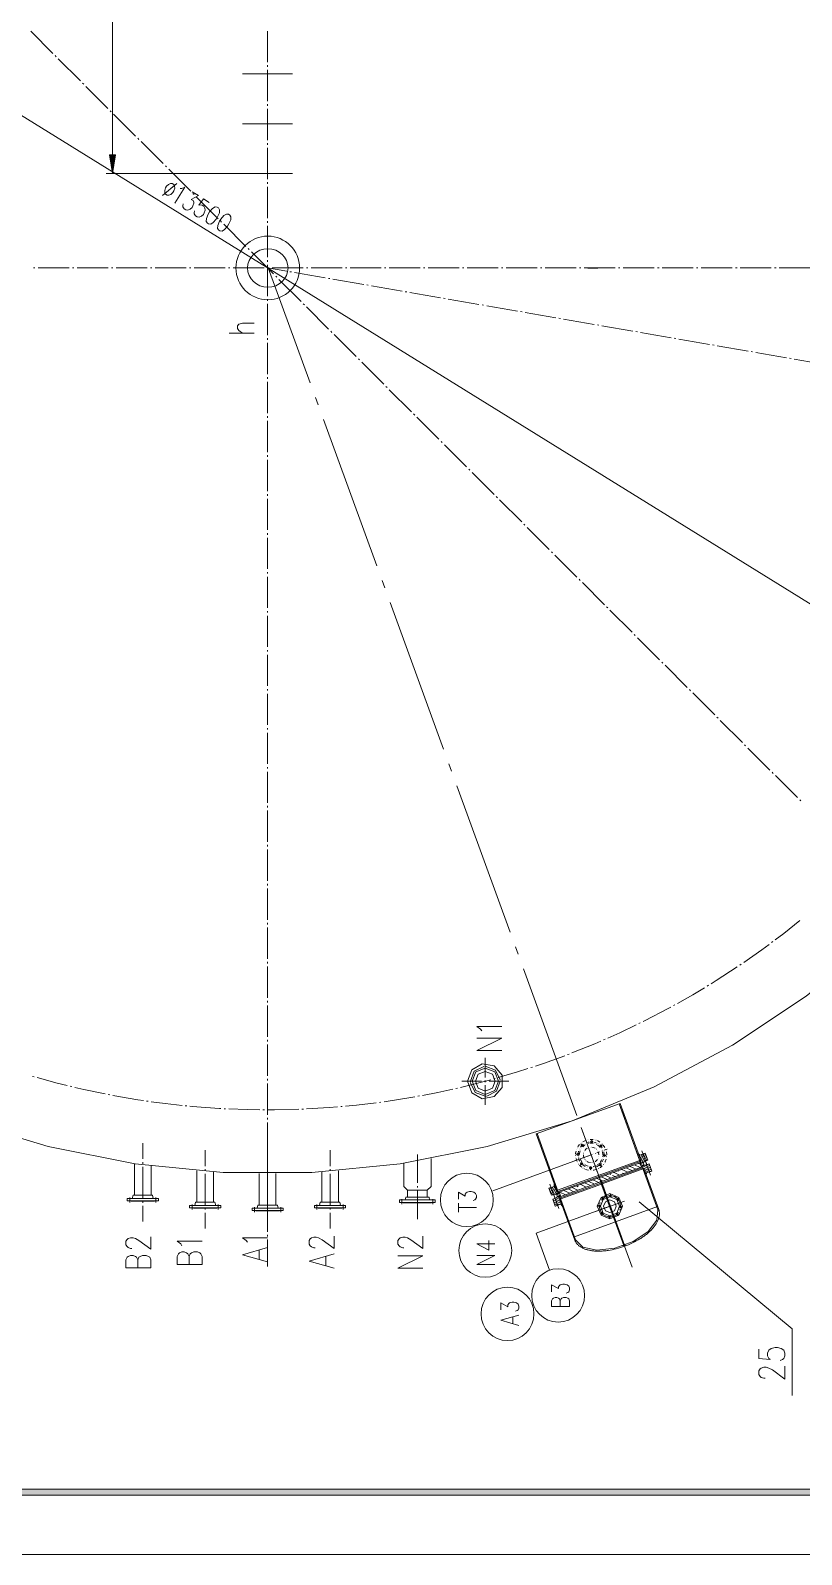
# Model space of a CAD drawing. Header units: millimetres. Extents: x 0 to 829, y 0 to 586.
# Drawn here: x 567.1 to 688.9, y 0 to 240.9 of the extents above; entities that cross this region are included whole.
import ezdxf

# ---------------------------------------------------------------- set-up
doc = ezdxf.new("R2010")
doc.units = ezdxf.units.MM

msp = doc.modelspace()

# ---------------------------------------------------------------- hatches: boundary and pattern name
h = msp.add_hatch(color=0)
h.dxf.hatch_style = 2
h.paths.add_polyline_path([(579.571556, 221.226944), (580.061917, 218.270667), (580.555806, 221.226944)])
h = msp.add_hatch(color=0)
h.dxf.hatch_style = 2
h.paths.add_polyline_path([(24.154694, 9.36625), (25.142472, 10.3505), (818.80075, 10.3505), (819.788528, 9.36625)])

# ---------------------------------------------------------------- linework, layer by layer
at = {"color": 0, "lineweight": 0}
for points in [[(0, 0), (0, 585.632278), (829.154778, 585.632278), (829.154778, 0)], [(579.571556, 221.226944), (580.061917, 218.270667), (580.555806, 221.226944)], [(589.495194, 216.707861), (589.241194, 216.697278), (588.913111, 216.570278), (588.602667, 216.266889), (588.4545, 216.027), (588.320444, 215.610722), (588.352194, 215.261472), (588.458028, 215.032167), (588.726139, 214.862833), (588.980139, 214.873417), (589.308222, 215.000417), (589.622194, 215.303806), (589.770361, 215.543694), (589.900889, 215.956444), (589.872667, 216.309222), (589.766833, 216.538528)], [(596.617778, 212.957833), (596.272056, 213.003694), (595.869889, 212.75675), (595.411278, 212.213472), (595.189028, 211.853639), (594.906806, 211.201), (594.864472, 210.728278), (595.0585, 210.442528), (595.238417, 210.329639), (595.580611, 210.283778), (595.982778, 210.530722), (596.444917, 211.074), (596.667167, 211.433833), (596.949389, 212.086472), (596.991722, 212.559194), (596.797694, 212.844944)], [(598.413417, 211.843056), (598.071222, 211.892444), (597.669056, 211.641972), (597.206917, 211.098694), (596.984667, 210.742389), (596.702444, 210.086222), (596.660111, 209.617028), (596.854139, 209.32775), (597.034056, 209.218389), (597.379778, 209.172528), (597.781944, 209.419472), (598.240556, 209.96275), (598.462806, 210.322583), (598.745028, 210.975222), (598.787361, 211.444417), (598.593333, 211.733694)], [(636.160639, 74.806528), (636.816806, 76.61275), (638.481917, 77.572306), (640.376333, 77.240694), (641.611056, 75.766083), (641.611056, 73.843444), (640.376333, 72.372361), (638.481917, 72.037222), (636.816806, 73.000306)], [(636.880306, 74.806528), (637.494139, 76.284667), (638.96875, 76.894972), (640.446889, 76.284667), (641.060722, 74.806528), (640.446889, 73.328389), (638.96875, 72.714556), (637.494139, 73.328389)], [(637.402417, 74.806528), (637.861028, 75.91425), (638.96875, 76.372861), (640.08, 75.91425), (640.538611, 74.806528), (640.08, 73.698806), (638.96875, 73.236667), (637.861028, 73.698806)], [(655.955, 65.235667), (655.902083, 65.362667), (655.778611, 65.412056), (655.651611, 65.362667), (655.598694, 65.235667), (655.651611, 65.112194), (655.778611, 65.059278), (655.902083, 65.112194)], [(653.796, 63.256583), (653.743083, 63.383583), (653.619611, 63.4365), (653.492611, 63.383583), (653.443222, 63.256583), (653.492611, 63.133111), (653.619611, 63.080194), (653.743083, 63.133111)], [(654.466278, 64.692389), (654.413361, 64.819389), (654.289889, 64.872306), (654.162889, 64.819389), (654.109972, 64.692389), (654.162889, 64.568917), (654.289889, 64.516), (654.413361, 64.568917)], [(657.390806, 64.565389), (657.337889, 64.692389), (657.214417, 64.745306), (657.087417, 64.692389), (657.038028, 64.565389), (657.087417, 64.441917), (657.214417, 64.389), (657.337889, 64.441917)], [(657.934083, 63.076667), (657.881167, 63.203667), (657.754167, 63.253056), (657.630694, 63.203667), (657.577778, 63.076667), (657.630694, 62.953194), (657.754167, 62.900278), (657.881167, 62.953194)], [(654.339278, 61.767861), (654.286361, 61.894861), (654.159361, 61.947778), (654.035889, 61.894861), (653.982972, 61.767861), (654.035889, 61.644389), (654.159361, 61.591472), (654.286361, 61.644389)], [(655.775083, 61.097583), (655.722167, 61.224583), (655.598694, 61.2775), (655.471694, 61.224583), (655.418778, 61.097583), (655.471694, 60.974111), (655.598694, 60.921194), (655.722167, 60.974111)], [(657.263806, 61.640861), (657.210889, 61.767861), (657.087417, 61.81725), (656.960417, 61.767861), (656.9075, 61.640861), (656.960417, 61.513861), (657.087417, 61.464472), (657.210889, 61.513861)], [(656.660556, 55.040389), (657.249694, 56.455028), (658.664333, 57.040639), (660.078972, 56.455028), (660.664583, 55.040389), (660.078972, 53.62575), (658.664333, 53.040139), (657.249694, 53.62575)], [(657.157972, 55.040389), (657.598944, 56.105778), (658.664333, 56.54675), (659.726194, 56.105778), (660.167167, 55.040389), (659.726194, 53.975), (658.664333, 53.534028), (657.598944, 53.975)], [(657.38375, 56.278639), (657.426083, 56.380944), (657.528389, 56.423278), (657.630694, 56.380944), (657.673028, 56.278639), (657.630694, 56.176333), (657.528389, 56.134), (657.426083, 56.176333)], [(657.662444, 55.040389), (657.95525, 55.745944), (658.664333, 56.042278), (659.369889, 55.745944), (659.662694, 55.040389), (659.369889, 54.331306), (658.664333, 54.0385), (657.95525, 54.331306)], [(658.593778, 56.719611), (658.636111, 56.821917), (658.738417, 56.86425), (658.837194, 56.821917), (658.879528, 56.719611), (658.837194, 56.617306), (658.738417, 56.574972), (658.636111, 56.617306)], [(659.757944, 56.176333), (659.800278, 56.278639), (659.902583, 56.320972), (660.004889, 56.278639), (660.047222, 56.176333), (660.004889, 56.074028), (659.902583, 56.031694), (659.800278, 56.074028)], [(656.840472, 55.114472), (656.882806, 55.216778), (656.985111, 55.259111), (657.087417, 55.216778), (657.12975, 55.114472), (657.087417, 55.012167), (656.985111, 54.969833), (656.882806, 55.012167)], [(657.281444, 53.904444), (657.323778, 54.00675), (657.422556, 54.049083), (657.524861, 54.00675), (657.567194, 53.904444), (657.524861, 53.802139), (657.422556, 53.759806), (657.323778, 53.802139)], [(658.445611, 53.361167), (658.487944, 53.463472), (658.59025, 53.505806), (658.692556, 53.463472), (658.734889, 53.361167), (658.692556, 53.258861), (658.59025, 53.216528), (658.487944, 53.258861)], [(659.655639, 53.802139), (659.697972, 53.900917), (659.800278, 53.94325), (659.902583, 53.900917), (659.944917, 53.802139), (659.902583, 53.699833), (659.800278, 53.6575), (659.697972, 53.699833)], [(660.198917, 54.966306), (660.24125, 55.068611), (660.343556, 55.110944), (660.445861, 55.068611), (660.488194, 54.966306), (660.445861, 54.864), (660.343556, 54.821667), (660.24125, 54.864)], [(24.154694, 9.36625), (25.142472, 10.3505), (818.80075, 10.3505), (819.788528, 9.36625)]]:
    msp.add_lwpolyline(points, close=True, dxfattribs=at)
for points in [[(580.061917, 221.226944), (580.061917, 333.621944)], [(715.196972, 134.828139), (493.955917, 271.93875)], [(556.471667, 68.555306), (569.884278, 64.498361), (583.6285, 61.771389), (597.570278, 60.399083), (611.582611, 60.399083), (625.527917, 61.771389), (639.272139, 64.498361), (652.681222, 68.555306), (665.631694, 73.903417), (678.000083, 80.489778), (689.659389, 88.257944), (700.507306, 97.126778), (710.434472, 107.015139), (719.349167, 117.82425), (727.163194, 129.455333), (733.806, 141.791972), (739.207028, 154.721278), (743.320417, 168.11625), (746.103833, 181.846361), (747.529056, 195.784611), (747.589028, 209.796944), (746.276694, 223.745778), (743.606167, 237.500583), (739.605667, 250.930833)], [(570.64275, 237.281861), (567.157306, 240.767306)], [(604.576444, 240.816694), (604.576444, 235.888389)], [(571.164861, 236.75975), (570.992, 236.932611)], [(574.999556, 232.925056), (571.514111, 236.4105)], [(608.5205, 234.046889), (600.632389, 234.046889)], [(604.576444, 235.3945), (604.576444, 235.151083)], [(604.576444, 234.657194), (604.576444, 229.725361)], [(575.521667, 232.402944), (575.348806, 232.575806)], [(579.356361, 228.56825), (575.870917, 232.053694)], [(604.576444, 229.235), (604.576444, 228.988056)], [(579.882, 228.046139), (579.705611, 228.219)], [(583.713167, 224.211444), (580.227722, 227.696889)], [(604.576444, 228.494167), (604.576444, 223.565861)], [(608.5205, 226.158778), (600.632389, 226.158778)], [(584.238806, 223.689333), (584.062417, 223.862194)], [(588.0735, 219.854639), (584.588056, 223.340083)], [(604.576444, 223.071972), (604.576444, 222.825028)], [(604.576444, 222.331139), (604.576444, 217.402833)], [(588.595611, 219.329), (588.419222, 219.505389)], [(600.632389, 218.270667), (579.077667, 218.270667)], [(592.430306, 215.497833), (588.944861, 218.983278)], [(608.5205, 218.270667), (600.632389, 218.270667)], [(604.576444, 216.908944), (604.576444, 216.662)], [(590.257194, 216.732556), (587.964139, 214.838139)], [(590.754611, 215.928222), (591.008611, 215.935278), (591.498972, 216.129306), (589.939694, 213.614)], [(592.666667, 215.406111), (593.654444, 214.792278), (592.522028, 214.167861), (592.790139, 214.002056), (592.895972, 213.769222), (592.913611, 213.596361), (592.779556, 213.180083), (592.631389, 212.940194), (592.317417, 212.636806), (591.989333, 212.509806), (591.647139, 212.555667), (591.379028, 212.725), (591.181472, 213.01075), (591.167361, 213.187139), (591.227333, 213.479944)], [(592.952417, 214.972194), (592.776028, 215.148583)], [(596.787111, 211.1375), (593.301667, 214.622944)], [(604.576444, 216.171639), (604.576444, 211.239806)], [(595.361889, 213.733944), (594.462306, 214.291333), (593.703833, 213.271806), (593.869639, 213.335306), (594.211833, 213.285917), (594.483472, 213.120111), (594.6775, 212.834361), (594.70925, 212.481583), (594.575194, 212.068833), (594.427028, 211.828944), (594.113056, 211.525556), (593.784972, 211.395028), (593.442778, 211.444417), (593.174667, 211.610222), (592.977111, 211.895972), (592.963, 212.072361), (593.022972, 212.368694)], [(597.309222, 210.615389), (597.136361, 210.791778)], [(601.143917, 206.780694), (597.658472, 210.266139)], [(604.576444, 210.749444), (604.576444, 210.5025)], [(604.576444, 210.008611), (604.576444, 205.080306)], [(601.666028, 206.258583), (601.493167, 206.434972)], [(605.500722, 202.423889), (602.015278, 205.909333)], [(567.570056, 203.383444), (567.817, 203.383444)], [(568.307361, 203.383444), (573.239194, 203.383444)], [(573.729556, 203.383444), (573.9765, 203.383444)], [(574.470389, 203.383444), (579.398694, 203.383444)], [(579.892583, 203.383444), (580.139528, 203.383444)], [(580.633417, 203.383444), (585.561722, 203.383444)], [(586.055611, 203.383444), (586.302556, 203.383444)], [(586.792917, 203.383444), (591.72475, 203.383444)], [(592.215111, 203.383444), (592.462056, 203.383444)], [(592.955944, 203.383444), (597.88425, 203.383444)], [(598.378139, 203.383444), (598.625083, 203.383444)], [(599.118972, 203.383444), (604.047278, 203.383444)], [(604.541167, 203.383444), (604.788111, 203.383444)], [(604.576444, 204.586417), (604.576444, 204.339472)], [(604.576444, 203.845583), (604.576444, 198.917278)], [(604.576444, 203.383444), (607.613861, 202.857806)], [(604.664639, 203.383444), (611.279222, 185.208333)], [(605.278472, 203.383444), (610.210306, 203.383444)], [(608.097167, 202.773139), (608.340583, 202.730806)], [(608.827417, 202.646139), (613.685167, 201.806528)], [(610.704194, 203.383444), (610.947611, 203.383444)], [(611.4415, 203.383444), (616.369806, 203.383444)], [(616.863694, 203.383444), (617.110639, 203.383444)], [(617.604528, 203.383444), (622.532833, 203.383444)], [(623.026722, 203.383444), (623.273667, 203.383444)], [(623.767556, 203.383444), (628.695861, 203.383444)], [(629.18975, 203.383444), (629.433167, 203.383444)], [(629.927056, 203.383444), (634.858889, 203.383444)], [(635.34925, 203.383444), (635.596194, 203.383444)], [(636.090083, 203.383444), (641.018389, 203.383444)], [(641.512278, 203.383444), (641.759222, 203.383444)], [(642.253111, 203.383444), (647.181417, 203.383444)], [(647.675306, 203.383444), (647.92225, 203.383444)], [(648.412611, 203.383444), (653.344444, 203.383444)], [(653.834806, 203.383444), (654.08175, 203.383444)], [(654.575639, 203.383444), (659.503944, 203.383444)], [(655.185944, 203.355222), (656.766389, 203.355222)], [(659.997833, 203.383444), (660.244778, 203.383444)], [(660.738667, 203.383444), (665.666972, 203.383444)], [(666.160861, 203.383444), (666.407806, 203.383444)], [(666.898167, 203.383444), (671.83, 203.383444)], [(672.320361, 203.383444), (672.567306, 203.383444)], [(673.061194, 203.383444), (677.9895, 203.383444)], [(678.483389, 203.383444), (678.730333, 203.383444)], [(679.224222, 203.383444), (684.152528, 203.383444)], [(684.646417, 203.383444), (684.893361, 203.383444)], [(685.383722, 203.383444), (690.315556, 203.383444)], [(606.022833, 201.901778), (605.849972, 202.074639)], [(609.857528, 198.067083), (606.372083, 201.552528)], [(614.172, 201.721861), (614.411889, 201.679528)], [(614.898722, 201.594861), (619.756472, 200.75525)], [(620.243306, 200.670583), (620.483194, 200.62825)], [(620.970028, 200.543583), (625.827778, 199.700444)], [(604.576444, 198.423389), (604.576444, 198.176444)], [(604.576444, 197.686083), (604.576444, 192.75425)], [(610.379639, 197.544972), (610.206778, 197.717833)], [(626.314611, 199.615778), (626.5545, 199.576972)], [(627.041333, 199.492306), (631.899083, 198.649167)], [(632.385917, 198.5645), (632.629333, 198.522167)], [(633.112639, 198.4375), (637.970389, 197.597889)], [(614.214333, 193.710278), (610.728889, 197.195722)], [(638.457222, 197.513222), (638.700639, 197.470889)], [(639.183944, 197.386222), (644.041694, 196.546611)], [(644.528528, 196.461944), (644.771944, 196.419611)], [(645.25525, 196.334944), (650.113, 195.495333)], [(650.599833, 195.410667), (650.84325, 195.368333)], [(651.326556, 195.283667), (656.184306, 194.440528)], [(602.470361, 193.075278), (598.526306, 193.075278)], [(600.590056, 193.075278), (600.029139, 193.498611), (599.838639, 193.780833), (599.838639, 194.200639), (600.029139, 194.482861), (600.590056, 194.623972), (602.470361, 194.623972)], [(614.736444, 193.188167), (614.563583, 193.361028)], [(618.571139, 189.353472), (615.085694, 192.838917)], [(656.671139, 194.355861), (656.914556, 194.317056)], [(657.397861, 194.232389), (662.255611, 193.38925)], [(662.742444, 193.304583), (662.985861, 193.26225)], [(663.469167, 193.177583), (668.326917, 192.337972)], [(604.576444, 192.263889), (604.576444, 192.016944)], [(604.576444, 191.523056), (604.576444, 186.59475)], [(668.81375, 192.253306), (669.057167, 192.210972)], [(669.544, 192.126306), (674.398222, 191.286694)], [(674.885056, 191.202028), (675.128472, 191.159694)], [(675.615306, 191.075028), (680.469528, 190.231889)], [(619.096778, 188.831361), (618.920389, 189.004222)], [(622.927944, 184.996667), (619.4425, 188.482111)], [(680.956361, 190.15075), (681.199778, 190.108417)], [(681.686611, 190.02375), (686.540833, 189.180611)], [(687.027667, 189.095944), (687.271083, 189.053611)], [(687.757917, 188.972472), (692.615667, 188.129333)], [(604.576444, 186.100861), (604.576444, 185.853917)], [(604.576444, 185.360028), (604.576444, 180.431722)], [(623.453583, 184.474556), (623.277194, 184.647417)], [(627.288278, 180.639861), (623.799306, 184.125306)], [(612.122361, 182.894111), (612.542167, 181.733472)], [(604.576444, 179.937833), (604.576444, 179.690889)], [(604.576444, 179.200528), (604.576444, 174.268694)], [(613.385306, 179.41925), (621.816694, 156.255861)], [(627.810389, 180.114222), (627.634, 180.290611)], [(631.645083, 176.283056), (628.159639, 179.7685)], [(632.167194, 175.757417), (631.990806, 175.933806)], [(604.576444, 173.774806), (604.576444, 173.531389)], [(636.001889, 171.92625), (632.516444, 175.411694)], [(604.576444, 173.0375), (604.576444, 168.105667)], [(636.524, 171.400611), (636.351139, 171.577)], [(640.358694, 167.565917), (636.87325, 171.051361)], [(604.576444, 167.615306), (604.576444, 167.368361)], [(604.576444, 166.874472), (604.576444, 161.946167)], [(640.880806, 167.043806), (640.707944, 167.220194)], [(644.7155, 163.209111), (641.230056, 166.694556)], [(604.576444, 161.452278), (604.576444, 161.205333)], [(645.237611, 162.687), (645.06475, 162.859861)], [(649.072306, 158.852306), (645.586861, 162.33775)], [(604.576444, 160.711444), (604.576444, 155.783139)], [(649.594417, 158.330194), (649.421556, 158.503056)], [(653.429111, 154.4955), (649.943667, 157.980944)], [(604.576444, 155.28925), (604.576444, 155.042306)], [(604.576444, 154.551944), (604.576444, 149.620111)], [(622.659833, 153.941639), (623.079639, 152.784528)], [(653.951222, 153.973389), (653.778361, 154.14625)], [(657.785917, 150.138694), (654.300472, 153.624139)], [(623.922778, 150.466778), (632.354167, 127.306917)], [(658.308028, 149.616583), (658.135167, 149.789444)], [(604.576444, 149.12975), (604.576444, 148.882806)], [(604.576444, 148.388917), (604.576444, 143.460611)], [(662.142722, 145.781889), (658.657278, 149.267333)], [(662.668361, 145.259778), (662.491972, 145.432639)], [(666.499528, 141.425083), (663.014083, 144.910528)], [(604.576444, 142.966722), (604.576444, 142.719778)], [(604.576444, 142.225889), (604.576444, 137.297583)], [(667.025167, 140.902972), (666.848778, 141.075833)], [(670.859861, 137.068278), (667.370889, 140.553722)], [(604.576444, 136.803694), (604.576444, 136.55675)], [(604.576444, 136.066389), (604.576444, 131.134556)], [(671.381972, 136.542639), (671.205583, 136.719028)], [(675.216667, 132.711472), (671.731222, 136.196917)], [(604.576444, 130.644194), (604.576444, 130.39725)], [(675.738778, 132.185833), (675.562389, 132.362222)], [(679.573472, 128.351139), (676.088028, 131.840111)], [(604.576444, 129.903361), (604.576444, 124.975056)], [(680.095583, 127.829028), (679.922722, 128.005417)], [(683.930278, 123.994333), (680.444833, 127.479778)], [(604.576444, 124.481167), (604.576444, 124.234222)], [(604.576444, 123.740333), (604.576444, 118.812028)], [(633.197306, 124.989167), (633.617111, 123.832056)], [(684.452389, 123.472222), (684.279528, 123.648611)], [(688.287083, 119.637528), (684.801639, 123.122972)], [(634.46025, 121.514306), (642.891639, 98.354444)], [(604.576444, 118.318139), (604.576444, 118.071194)], [(688.809194, 119.115417), (688.636333, 119.288278)], [(604.576444, 117.580833), (604.576444, 112.649)], [(604.576444, 112.155111), (604.576444, 111.911694)], [(604.576444, 111.417806), (604.576444, 106.485972)], [(604.576444, 105.995611), (604.576444, 105.748667)], [(604.576444, 105.254778), (604.576444, 100.326472)], [(604.576444, 99.832583), (604.576444, 99.585639)], [(604.576444, 99.09175), (604.576444, 94.163444)], [(684.776944, 97.183222), (686.103389, 98.174528), (688.650444, 100.217111)], [(679.788667, 93.588417), (682.635583, 95.578083), (683.792694, 96.445917)], [(684.187806, 96.738722), (684.381833, 96.886889)], [(643.734778, 96.036694), (644.154583, 94.879583)], [(604.576444, 93.669556), (604.576444, 93.422611)], [(604.576444, 92.93225), (604.576444, 88.000417)], [(644.997722, 92.561833), (653.429111, 69.401972)], [(674.638111, 90.229972), (675.456556, 90.727389), (678.776194, 92.893444)], [(679.185417, 93.165083), (679.3865, 93.306194)], [(669.335861, 87.118472), (671.752389, 88.480194), (673.586833, 89.594972)], [(674.006639, 89.848972), (674.218306, 89.975972)], [(604.576444, 87.510056), (604.576444, 87.263111)], [(604.576444, 86.769222), (604.576444, 81.840917)], [(668.693806, 86.758639), (668.905472, 86.878583)], [(663.903083, 84.243333), (664.132389, 84.352694), (667.974139, 86.352944), (668.263417, 86.515222)], [(638.393722, 82.758139), (638.20675, 83.036833), (637.642306, 83.460167), (641.586361, 83.460167)], [(658.332722, 81.643361), (660.227139, 82.475917), (662.795361, 83.710639)], [(663.236333, 83.922306), (663.458583, 84.028139)], [(604.576444, 81.347028), (604.576444, 81.100083)], [(604.576444, 80.606194), (604.576444, 75.677889)], [(641.586361, 79.657222), (637.642306, 79.657222), (641.586361, 81.62925), (637.642306, 81.62925)], [(652.656528, 79.27975), (656.261917, 80.729667), (657.207361, 81.145944)], [(657.655389, 81.3435), (657.881167, 81.442278)], [(638.721806, 77.159556), (637.211917, 76.3905), (636.605139, 74.806528)], [(638.866444, 77.170139), (638.827639, 77.166611)], [(638.96875, 78.521278), (638.96875, 75.420361)], [(641.325306, 75.053472), (640.552722, 76.563361), (638.96875, 77.173667)], [(646.870972, 77.198361), (648.172722, 77.62875), (651.506472, 78.842306)], [(651.968611, 79.011639), (652.197917, 79.096306)], [(567.446583, 75.575583), (567.682944, 75.508556)], [(568.155667, 75.378028), (571.351833, 74.499611), (572.911111, 74.122139)], [(604.576444, 75.184), (604.576444, 74.937056)], [(635.049389, 73.829333), (635.702028, 73.973972), (639.815417, 75.035833)], [(635.257528, 74.806528), (638.354917, 74.806528)], [(636.605139, 74.704222), (636.608667, 74.661889)], [(638.848806, 74.806528), (639.092222, 74.806528)], [(638.96875, 74.93), (638.96875, 74.683056)], [(639.219222, 72.4535), (640.729111, 73.222556), (641.335889, 74.806528)], [(639.586111, 74.806528), (642.6835, 74.806528)], [(640.288139, 75.173417), (640.5245, 75.240444)], [(640.997222, 75.378028), (644.055806, 76.274083), (645.703278, 76.817361)], [(641.335889, 74.908833), (641.332361, 74.951167)], [(646.168944, 76.969056), (646.401778, 77.046667)], [(573.390889, 74.00925), (573.630778, 73.952806)], [(574.107028, 73.836389), (575.564, 73.487139), (578.915389, 72.795694)], [(579.398694, 72.696917), (579.638583, 72.644)], [(580.121889, 72.555806), (584.076528, 71.874944), (584.972583, 71.747944)], [(604.576444, 74.446694), (604.576444, 69.514861)], [(622.96675, 71.560972), (627.214194, 72.224194), (627.820972, 72.340611)], [(628.304278, 72.432333), (628.547694, 72.478194)], [(629.031, 72.569917), (631.472222, 73.032056), (633.846417, 73.561222)], [(634.329722, 73.670583), (634.569611, 73.7235)], [(636.615722, 74.559583), (637.388306, 73.046167), (638.96875, 72.439389)], [(638.96875, 74.189167), (638.96875, 71.091778)], [(639.074583, 72.442917), (639.113389, 72.442917)], [(585.459417, 71.680917), (585.702833, 71.645639)], [(586.193194, 71.578611), (588.369833, 71.275222), (591.075639, 70.989472)], [(591.562472, 70.936556), (591.809417, 70.911861)], [(592.29625, 70.858944), (592.67725, 70.820139), (596.998778, 70.502639), (597.203389, 70.492056)], [(597.69375, 70.474417), (597.940694, 70.463833)], [(598.431056, 70.442667), (601.327361, 70.32625), (603.348778, 70.308611)], [(603.839139, 70.305083), (604.086083, 70.301556)], [(604.576444, 70.298028), (605.659472, 70.290972), (609.494167, 70.382694)], [(609.988056, 70.396806), (610.231472, 70.410917)], [(610.725361, 70.435611), (614.316639, 70.64375), (615.6325, 70.760167)], [(616.122861, 70.8025), (616.366278, 70.827194)], [(616.856639, 70.869528), (618.634639, 71.028278), (621.746139, 71.412806)], [(622.232972, 71.472778), (622.476389, 71.501)], [(660.255361, 71.306972), (646.987389, 66.477444)], [(663.546778, 61.799611), (660.107194, 71.247)], [(660.255361, 71.306972), (663.518556, 62.342889)], [(663.613806, 61.616167), (660.512889, 70.139278)], [(604.576444, 69.0245), (604.576444, 68.777556)], [(604.576444, 68.283667), (604.576444, 63.355361)], [(657.12975, 59.256083), (654.120556, 67.521667)], [(646.987389, 66.477444), (650.250583, 57.513361)], [(650.543389, 57.171167), (647.135556, 66.530361)], [(654.201694, 65.112194), (654.219333, 65.112194)], [(654.27225, 67.084222), (654.692056, 65.927111)], [(654.819056, 65.457917), (654.455694, 65.302694), (654.392194, 65.253306)], [(654.723806, 65.814222), (654.928417, 65.249778)], [(655.394083, 65.207444), (655.298833, 65.200389), (654.939, 65.083972)], [(655.041306, 65.539056), (655.058944, 65.539056)], [(655.274139, 65.581389), (655.291778, 65.581389)], [(655.983222, 65.602556), (655.545778, 65.62725), (655.5105, 65.623722)], [(655.630444, 65.221556), (655.648083, 65.221556)], [(655.768028, 65.027528), (655.789194, 65.535528)], [(655.863278, 65.225083), (655.880917, 65.225083)], [(656.540611, 65.034583), (656.328944, 65.136889), (656.096111, 65.179222)], [(656.216056, 65.56375), (656.233694, 65.56375)], [(656.445361, 65.496722), (656.463, 65.496722)], [(657.083889, 65.189806), (656.671139, 65.426167)], [(584.859694, 65.027528), (584.859694, 62.519278)], [(594.719833, 63.923333), (594.719833, 61.411556)], [(604.576444, 63.489417), (604.576444, 60.981167)], [(604.576444, 62.861472), (604.576444, 62.614528)], [(614.436583, 63.923333), (614.436583, 61.411556)], [(628.240778, 58.7375), (628.240778, 63.249528)], [(655.704528, 63.171917), (640.139972, 57.509833)], [(653.309167, 63.754), (653.238611, 63.454139), (653.238611, 63.284806)], [(653.238611, 63.048444), (653.25625, 63.048444)], [(653.25625, 62.812083), (653.273889, 62.812083)], [(653.824222, 63.249528), (653.31975, 63.270694)], [(653.365611, 63.983306), (653.38325, 63.983306)], [(653.467917, 64.1985), (653.485556, 64.1985)], [(653.855972, 64.791167), (653.626667, 64.523056), (653.57375, 64.410167)], [(653.714861, 63.746944), (653.633722, 63.425917), (653.633722, 63.284806)], [(653.633722, 63.048444), (653.651361, 63.048444)], [(653.658417, 62.815611), (653.676056, 62.815611)], [(653.785417, 63.972722), (653.803056, 63.972722)], [(653.958278, 63.796333), (653.852444, 63.418861), (653.852444, 63.295389)], [(653.852444, 63.037861), (653.870083, 63.037861)], [(653.887722, 62.783861), (653.905361, 62.783861)], [(653.898306, 64.177333), (653.915944, 64.177333)], [(654.011194, 64.971083), (654.028833, 64.971083)], [(654.33575, 64.727667), (654.011194, 64.385472)], [(654.064111, 64.029167), (654.08175, 64.029167)], [(654.427472, 64.540694), (654.085278, 64.914639)], [(654.198167, 64.251417), (654.215806, 64.251417)], [(654.247556, 62.64275), (654.713222, 62.812083)], [(654.769667, 64.759417), (654.617972, 64.681806), (654.363972, 64.445444)], [(654.473333, 63.168389), (654.473333, 62.963778), (654.572111, 62.670972)], [(654.490972, 63.422389), (654.508611, 63.422389)], [(654.52625, 64.86525), (654.543889, 64.86525)], [(654.572111, 63.665806), (654.58975, 63.665806)], [(655.080111, 64.223194), (654.854333, 64.075028), (654.702639, 63.881)], [(654.727333, 64.988722), (654.744972, 64.988722)], [(654.942528, 62.89675), (654.960167, 62.89675)], [(654.995444, 64.879361), (655.013083, 64.879361)], [(655.013083, 65.016944), (655.030722, 65.016944)], [(655.09775, 64.784111), (655.115389, 64.784111)], [(655.175361, 62.981417), (655.193, 62.981417)], [(655.182417, 64.554806), (655.35175, 64.089139)], [(655.242389, 64.949917), (655.260028, 64.949917)], [(655.309417, 64.3255), (655.327056, 64.3255)], [(655.408194, 63.066083), (655.870333, 63.235417)], [(655.436417, 63.859833), (655.454056, 63.859833)], [(656.007917, 64.985194), (655.559889, 65.016944), (655.496389, 65.002833)], [(655.521083, 63.627), (655.538722, 63.627)], [(655.535194, 63.612889), (662.153306, 45.437778)], [(655.559889, 64.389), (655.577528, 64.389)], [(655.60575, 63.394167), (655.771556, 62.932028)], [(656.300722, 64.226722), (655.990278, 64.360778), (655.813889, 64.378417)], [(655.856222, 62.699194), (655.873861, 62.699194)], [(656.103167, 63.320083), (656.120806, 63.320083)], [(656.254861, 64.914639), (656.2725, 64.914639)], [(656.332472, 63.401222), (656.350111, 63.401222)], [(656.498278, 64.829972), (656.515917, 64.829972)], [(656.501806, 64.0715), (656.519444, 64.0715)], [(656.565306, 63.485889), (657.027444, 63.655222)], [(656.678194, 63.888056), (656.695833, 63.888056)], [(657.094472, 64.346667), (656.953361, 64.523056), (656.713472, 64.688861)], [(656.755806, 64.935806), (656.773444, 64.935806)], [(656.921611, 63.168389), (656.854583, 63.567028), (656.801667, 63.662278)], [(656.801667, 62.670972), (656.819306, 62.670972)], [(656.879278, 62.914389), (656.896917, 62.914389)], [(656.942778, 64.794694), (656.960417, 64.794694)], [(657.062722, 64.427806), (657.433139, 64.766472)], [(657.419028, 64.279639), (657.196778, 64.586556), (657.122694, 64.646528)], [(657.25675, 64.149111), (657.274389, 64.149111)], [(657.260278, 63.739889), (657.277917, 63.739889)], [(657.267333, 65.041639), (657.284972, 65.041639)], [(657.366111, 63.916278), (657.38375, 63.916278)], [(657.440194, 64.879361), (657.457833, 64.879361)], [(657.468417, 62.656861), (657.486056, 62.656861)], [(657.5425, 63.168389), (657.471944, 63.669333)], [(657.493111, 63.824556), (657.51075, 63.824556)], [(657.507222, 62.910861), (657.524861, 62.910861)], [(657.535444, 64.078556), (657.553083, 64.078556)], [(657.549556, 63.08725), (658.054028, 63.062556)], [(657.867056, 64.311389), (657.606, 64.7065)], [(657.623639, 63.856306), (657.641278, 63.856306)], [(657.757694, 63.168389), (657.697722, 63.634056)], [(657.697722, 62.699194), (657.715361, 62.699194)], [(657.722417, 63.909222), (658.219833, 64.089139)], [(657.729472, 62.932028), (657.747111, 62.932028)], [(657.95525, 64.092667), (657.972889, 64.092667)], [(658.036389, 63.866889), (658.054028, 63.866889)], [(658.152806, 63.168389), (658.096361, 63.641111)], [(658.096361, 62.695667), (658.114, 62.695667)], [(658.124583, 62.932028), (658.142222, 62.932028)], [(663.137556, 63.383583), (663.3845, 63.122528)], [(663.165778, 63.355361), (663.144611, 63.362417)], [(663.158722, 63.362417), (663.151667, 63.348306)], [(663.190472, 63.330667), (663.151667, 63.348306)], [(663.169306, 63.351833), (663.158722, 63.330667)], [(663.211639, 63.305972), (663.158722, 63.330667)], [(663.176361, 63.344778), (663.16225, 63.316556)], [(663.236333, 63.281278), (663.165778, 63.313028)], [(663.186944, 63.334194), (663.169306, 63.298917)], [(663.2575, 63.256583), (663.169306, 63.298917)], [(663.194, 63.323611), (663.176361, 63.281278)], [(663.282194, 63.231889), (663.176361, 63.281278)], [(663.204583, 63.313028), (663.183417, 63.267167)], [(663.303361, 63.207194), (663.183417, 63.263639)], [(663.211639, 63.305972), (663.186944, 63.249528)], [(663.328056, 63.1825), (663.186944, 63.249528)], [(663.222222, 63.295389), (663.194, 63.231889)], [(663.349222, 63.161333), (663.194, 63.231889)], [(663.232806, 63.284806), (663.201056, 63.217778)], [(663.373917, 63.136639), (663.201056, 63.217778)], [(663.239861, 63.274222), (663.204583, 63.200139)], [(663.250444, 63.267167), (663.211639, 63.1825)], [(663.2575, 63.256583), (663.218694, 63.168389)], [(663.268083, 63.246), (663.222222, 63.15075)], [(663.278667, 63.235417), (663.229278, 63.136639)], [(663.285722, 63.228361), (663.236333, 63.119)], [(663.296306, 63.217778), (663.239861, 63.101361)], [(663.303361, 63.207194), (663.246917, 63.08725)], [(663.313944, 63.200139), (663.253972, 63.069611)], [(663.321, 63.189556), (663.2575, 63.051972)], [(663.331583, 63.178972), (663.264556, 63.037861)], [(663.342167, 63.168389), (663.271611, 63.020222)], [(663.306889, 63.034333), (663.271611, 63.020222)], [(663.306889, 63.030806), (663.3845, 63.122528)], [(663.306889, 63.034333), (663.575, 62.300556)], [(663.3845, 63.122528), (664.234694, 63.432972)], [(663.398611, 63.129583), (663.388028, 63.104889)], [(663.726694, 63.249528), (663.47975, 62.716833)], [(663.931306, 63.108417), (663.567944, 62.328778)], [(664.05125, 62.780333), (663.673778, 61.968944)], [(663.677306, 63.810444), (664.464, 61.644389)], [(664.054778, 63.365944), (663.931306, 63.108417)], [(664.287611, 63.284806), (664.05125, 62.780333)], [(664.407556, 62.956722), (664.171194, 62.45225)], [(664.234694, 63.432972), (664.636861, 62.321722)], [(583.547361, 56.776056), (583.547361, 61.771389)], [(584.859694, 62.025389), (584.859694, 61.778444)], [(584.859694, 61.284556), (584.859694, 56.35625)], [(586.172028, 56.776056), (586.172028, 61.418611)], [(593.4075, 55.671861), (593.4075, 60.667194)], [(594.719833, 60.921194), (594.719833, 60.67425)], [(596.028639, 55.671861), (596.028639, 60.48375)], [(603.267639, 55.241472), (603.267639, 60.233278)], [(604.576444, 62.120639), (604.576444, 57.192333)], [(604.576444, 60.487278), (604.576444, 60.240333)], [(605.888778, 55.241472), (605.888778, 60.233278)], [(613.12425, 55.671861), (613.12425, 60.48375)], [(614.436583, 60.921194), (614.436583, 60.67425)], [(615.748917, 55.671861), (615.748917, 60.667194)], [(626.081778, 58.155417), (626.081778, 61.834889)], [(630.399778, 58.155417), (630.399778, 62.575722)], [(650.39875, 57.566278), (663.370389, 62.286444)], [(650.458722, 57.404), (663.430361, 62.127694)], [(650.638639, 57.266417), (663.380972, 61.905444)], [(653.055167, 62.208833), (653.556111, 62.392278)], [(653.309167, 62.582778), (653.372667, 62.32525), (653.467917, 62.13475)], [(653.57375, 61.923083), (653.591389, 61.923083)], [(653.70075, 61.725528), (653.718389, 61.725528)], [(653.714861, 62.589833), (653.760722, 62.406389), (653.898306, 62.155917)], [(653.785417, 62.476944), (653.803056, 62.476944)], [(653.855972, 61.542083), (653.997083, 61.376278), (654.201694, 61.221056)], [(654.314583, 61.908972), (653.940639, 61.566778)], [(653.958278, 62.536917), (653.9865, 62.427556), (654.198167, 62.085361)], [(654.011194, 61.951306), (654.028833, 61.951306)], [(654.01825, 62.558083), (654.035889, 62.558083)], [(654.173472, 61.778444), (654.191111, 61.778444)], [(654.33575, 61.605583), (654.3675, 61.573833), (654.727333, 61.344528)], [(654.363972, 61.891333), (654.381611, 61.891333)], [(654.392194, 61.079944), (654.409833, 61.079944)], [(654.554472, 61.714944), (654.572111, 61.714944)], [(654.600333, 60.970583), (654.617972, 60.970583)], [(654.702639, 62.45225), (654.720278, 62.45225)], [(654.769667, 61.577361), (655.066, 61.422139), (655.242389, 61.383333)], [(654.819056, 60.875333), (654.981333, 60.804778), (655.274139, 60.755389)], [(654.864917, 62.254694), (654.882556, 62.254694)], [(654.939, 61.249278), (654.956639, 61.249278)], [(655.080111, 62.113583), (655.193, 62.0395), (655.559889, 61.947778)], [(655.164778, 61.178722), (655.182417, 61.178722)], [(655.394083, 61.129333), (655.817417, 61.101111), (655.863278, 61.111694)], [(655.496389, 61.330417), (655.514028, 61.330417)], [(655.5105, 60.713056), (655.528139, 60.713056)], [(655.60575, 61.305722), (655.584583, 60.80125)], [(655.746861, 60.720111), (655.7645, 60.720111)], [(655.750389, 61.330417), (655.768028, 61.330417)], [(655.813889, 61.958361), (655.831528, 61.958361)], [(655.940889, 62.469889), (655.958528, 62.469889)], [(655.983222, 60.734222), (656.11375, 60.741278), (656.445361, 60.840056)], [(656.007917, 61.348056), (656.064361, 61.351583), (656.498278, 61.506806)], [(656.025556, 62.237056), (656.194889, 61.774917)], [(656.064361, 62.004222), (656.082, 62.004222)], [(656.096111, 61.154028), (656.11375, 61.154028)], [(656.279556, 61.542083), (656.297194, 61.542083)], [(656.300722, 62.110056), (656.360694, 62.13475), (656.660556, 62.409917), (656.678194, 62.445194)], [(656.328944, 61.199889), (656.346583, 61.199889)], [(656.364222, 61.312778), (656.381861, 61.312778)], [(656.448889, 61.079944), (656.6535, 60.5155)], [(656.540611, 61.298667), (656.798139, 61.418611), (656.942778, 61.538556)], [(656.671139, 60.907083), (656.688778, 60.907083)], [(656.713472, 61.644389), (656.731111, 61.644389)], [(656.87575, 61.027028), (656.893389, 61.027028)], [(656.925139, 61.792556), (656.942778, 61.792556)], [(656.946306, 61.792556), (657.2885, 61.422139)], [(657.083889, 61.146972), (657.157972, 61.189306), (657.440194, 61.457417)], [(657.094472, 61.986583), (657.270861, 62.205306), (657.366111, 62.4205)], [(657.122694, 61.69025), (657.140333, 61.69025)], [(657.281444, 61.863111), (657.299083, 61.863111)], [(657.327306, 58.945639), (663.624389, 61.238694)], [(657.390806, 58.765722), (663.804306, 61.097583)], [(657.419028, 62.057139), (657.500167, 62.170028), (657.623639, 62.476944)], [(657.450778, 58.603444), (663.86075, 60.938833)], [(657.606, 61.62675), (657.623639, 61.62675)], [(657.736528, 61.824306), (657.754167, 61.824306)], [(657.867056, 62.025389), (657.89175, 62.060667), (658.036389, 62.466361)], [(659.454556, 60.307361), (659.249944, 60.402611)], [(660.160111, 59.979278), (659.454556, 60.307361)], [(660.004889, 60.593111), (659.906111, 60.638972)], [(661.468917, 60.455528), (660.562278, 60.878861)], [(660.816278, 60.215639), (660.636361, 60.300306)], [(662.125083, 60.691889), (661.214917, 61.11875)], [(662.78125, 60.931778), (661.871083, 61.355111)], [(663.437417, 61.168139), (662.52725, 61.595)], [(663.451528, 61.704361), (663.179889, 61.831361)], [(663.553833, 62.353472), (663.370389, 62.286444)], [(663.546778, 61.799611), (663.380972, 61.905444)], [(663.380972, 61.905444), (663.624389, 61.238694)], [(663.571472, 62.300556), (663.430361, 62.127694)], [(663.532667, 62.251167), (663.448, 62.07125)], [(663.888972, 61.503278), (663.451528, 61.704361)], [(663.850167, 62.032444), (663.507972, 61.908972)], [(663.8925, 61.923083), (663.546778, 61.799611)], [(663.684361, 61.429194), (663.624389, 61.238694)], [(664.026556, 61.552667), (663.684361, 61.429194)], [(663.684361, 61.429194), (666.213778, 54.479472)], [(664.065361, 61.439778), (663.723167, 61.316306)], [(664.809722, 60.698944), (663.772556, 61.18225)], [(664.023028, 61.058778), (663.804306, 61.097583)], [(663.8925, 61.923083), (663.850167, 62.032444)], [(664.689778, 61.027028), (663.853694, 61.418611)], [(664.044194, 61.005861), (663.86075, 60.938833)], [(663.994806, 61.961889), (663.8925, 61.923083)], [(663.8925, 61.923083), (664.026556, 61.545611)], [(663.994806, 61.961889), (664.065361, 62.113583)], [(664.171194, 62.45225), (664.001861, 62.088889)], [(664.008917, 60.99175), (666.361944, 54.532389)], [(664.132389, 61.591472), (664.026556, 61.552667)], [(664.026556, 61.552667), (664.065361, 61.439778)], [(664.294667, 60.328528), (664.026556, 61.058778)], [(664.636861, 62.321722), (664.065361, 62.113583)], [(664.132389, 61.591472), (664.284083, 61.520917)], [(664.763861, 60.448472), (664.142972, 60.73775)], [(664.569833, 61.355111), (664.192361, 61.5315)], [(664.294667, 60.328528), (664.255861, 60.314417)], [(664.386389, 60.353222), (664.262917, 60.409667)], [(664.852056, 61.729056), (664.284083, 61.520917)], [(665.074306, 59.968694), (664.287611, 62.13475)], [(664.291139, 60.328528), (664.407556, 60.307361)], [(664.523972, 62.628639), (664.329944, 62.208833)], [(664.389917, 59.951056), (664.407556, 60.307361)], [(664.407556, 60.307361), (665.25775, 60.617806)], [(665.074306, 61.11875), (664.569833, 61.355111)], [(664.954361, 61.446833), (664.573361, 61.62675)], [(665.19425, 60.790667), (664.689778, 61.027028)], [(665.106056, 60.561361), (664.809722, 60.698944)], [(665.25775, 60.617806), (664.852056, 61.729056)], [(594.719833, 60.180361), (594.719833, 55.252056)], [(604.576444, 59.749972), (604.576444, 54.818139)], [(614.436583, 60.180361), (614.436583, 55.252056)], [(626.670917, 57.566278), (626.081778, 58.155417)], [(628.240778, 57.996667), (628.240778, 58.243611)], [(629.807111, 57.566278), (630.399778, 58.155417)], [(649.851944, 58.19775), (649.00175, 57.887306)], [(649.00175, 57.887306), (649.407444, 56.776056)], [(649.312194, 58.003722), (649.114639, 57.576861)], [(649.185194, 58.536417), (649.975417, 56.370361)], [(649.626167, 58.088389), (649.470944, 57.756778)], [(649.936611, 58.169528), (649.590889, 57.428694)], [(650.074194, 57.883778), (649.707306, 57.100611)], [(649.873111, 58.554056), (649.851944, 58.19775)], [(649.851944, 58.215389), (649.933083, 58.38825)], [(649.968361, 58.176583), (649.851944, 58.19775)], [(649.855472, 58.282417), (649.9225, 58.42)], [(649.855472, 58.247139), (649.926028, 58.402361)], [(649.855472, 58.289472), (649.993056, 58.225972)], [(649.855472, 58.275361), (649.996583, 58.208333)], [(649.855472, 58.26125), (650.003639, 58.190694)], [(649.859, 58.349444), (649.908389, 58.45175)], [(649.859, 58.314167), (649.915444, 58.437639)], [(649.859, 58.352972), (649.961306, 58.307111)], [(649.859, 58.342389), (649.968361, 58.289472)], [(649.859, 58.328278), (649.975417, 58.275361)], [(649.859, 58.314167), (649.978944, 58.257722)], [(649.859, 58.300056), (649.986, 58.240083)], [(649.862528, 58.412944), (649.897806, 58.487028)], [(649.862528, 58.381194), (649.904861, 58.469389)], [(649.862528, 58.405889), (649.940139, 58.370611)], [(649.862528, 58.395306), (649.943667, 58.3565)], [(649.862528, 58.381194), (649.950722, 58.338861)], [(649.862528, 58.367083), (649.957778, 58.321222)], [(649.866056, 58.448222), (649.89075, 58.501139)], [(649.866056, 58.472917), (649.908389, 58.455278)], [(649.866056, 58.458806), (649.915444, 58.437639)], [(649.866056, 58.448222), (649.9225, 58.42)], [(649.866056, 58.434111), (649.926028, 58.405889)], [(649.866056, 58.42), (649.933083, 58.38825)], [(649.869583, 58.539944), (649.880167, 58.536417)], [(649.869583, 58.51525), (649.880167, 58.536417)], [(649.869583, 58.525833), (649.883694, 58.518778)], [(649.869583, 58.479972), (649.883694, 58.518778)], [(649.869583, 58.511722), (649.89075, 58.504667)], [(649.869583, 58.501139), (649.897806, 58.487028)], [(649.869583, 58.487028), (649.901333, 58.469389)], [(649.968361, 58.176583), (650.003639, 58.190694)], [(649.968361, 58.176583), (650.232944, 57.446333)], [(650.832667, 56.377417), (657.242639, 58.712806)], [(650.882056, 56.599667), (657.179139, 58.892722)], [(650.892639, 56.218667), (657.302611, 58.550528)], [(653.347972, 57.714444), (652.698861, 58.017833)], [(653.654889, 58.116611), (653.355028, 58.254194)], [(654.371028, 58.32475), (654.05, 58.476444)], [(654.917833, 58.07075), (654.371028, 58.32475)], [(655.574, 58.307111), (654.663833, 58.733972)], [(656.230167, 58.547), (655.32, 58.970333)], [(656.625278, 58.906833), (655.976167, 59.210222)], [(656.886333, 58.786889), (656.625278, 58.906833)], [(657.073306, 59.241972), (656.628806, 59.446583)], [(657.112111, 58.952694), (657.334361, 59.033833)], [(657.112111, 58.952694), (657.140333, 58.878611)], [(657.126222, 58.913889), (657.348472, 58.995028)], [(657.486056, 59.047944), (657.147389, 59.206694)], [(657.165028, 58.928), (660.833917, 48.849139)], [(657.648333, 59.517139), (657.284972, 59.686472)], [(657.313194, 58.984444), (660.982083, 48.902056)], [(657.334361, 59.033833), (657.362583, 58.95975)], [(658.195139, 59.263139), (657.648333, 59.517139)], [(658.4315, 59.697056), (657.941139, 59.926361)], [(658.851306, 59.4995), (658.4315, 59.697056)], [(658.805444, 60.063944), (658.593778, 60.162722)], [(659.503944, 59.739389), (659.080611, 59.936944)], [(587.325611, 56.282167), (582.393778, 56.282167)], [(582.393778, 55.908222), (582.393778, 56.282167)], [(587.325611, 55.908222), (582.393778, 55.908222)], [(582.788889, 55.65775), (582.788889, 56.440917)], [(583.004083, 55.84825), (583.004083, 55.908222)], [(586.711778, 55.84825), (583.004083, 55.84825)], [(583.201639, 56.282167), (583.314528, 56.776056)], [(586.404861, 56.776056), (583.314528, 56.776056)], [(584.859694, 55.862361), (584.859694, 55.615417)], [(586.514222, 56.282167), (586.404861, 56.776056)], [(586.711778, 55.84825), (586.711778, 55.908222)], [(586.9305, 55.65775), (586.9305, 56.440917)], [(587.325611, 55.908222), (587.325611, 56.282167)], [(593.061778, 55.177972), (593.174667, 55.671861)], [(596.261472, 55.671861), (593.174667, 55.671861)], [(596.374361, 55.177972), (596.261472, 55.671861)], [(604.576444, 56.698444), (604.576444, 56.4515)], [(604.576444, 55.961139), (604.576444, 51.029306)], [(612.778528, 55.177972), (612.891417, 55.671861)], [(612.891417, 55.671861), (615.98175, 55.671861)], [(616.094639, 55.177972), (615.98175, 55.671861)], [(631.048889, 56.066972), (625.429139, 56.066972)], [(625.429139, 55.654222), (625.429139, 56.066972)], [(631.048889, 55.654222), (625.429139, 55.654222)], [(625.774861, 55.40375), (625.774861, 56.183389)], [(626.000639, 55.59425), (626.000639, 55.654222)], [(630.477389, 55.59425), (626.000639, 55.59425)], [(626.318139, 56.066972), (626.388694, 56.462083)], [(630.089333, 56.462083), (626.388694, 56.462083)], [(629.807111, 57.566278), (626.670917, 57.566278)], [(626.670917, 56.462083), (626.670917, 57.566278)], [(628.240778, 52.987222), (628.240778, 57.502778)], [(629.807111, 56.462083), (629.807111, 57.566278)], [(630.163417, 56.066972), (630.089333, 56.462083)], [(630.477389, 55.59425), (630.477389, 55.654222)], [(630.703167, 55.40375), (630.703167, 56.183389)], [(631.048889, 55.654222), (631.048889, 56.066972)], [(634.728361, 56.151639), (634.728361, 57.266417), (635.811389, 56.659639), (635.811389, 56.963028), (635.945444, 57.167639), (636.083028, 57.266417), (636.488722, 57.368722), (636.756833, 57.368722), (637.162528, 57.266417), (637.434167, 57.065333), (637.568222, 56.761944), (637.568222, 56.455028), (637.434167, 56.151639), (637.300111, 56.049333), (637.028472, 55.950556)], [(634.728361, 54.123167), (634.728361, 55.544861)], [(649.470944, 57.756778), (649.234583, 57.248778)], [(649.590889, 57.428694), (649.354528, 56.924222)], [(649.407444, 56.776056), (649.978944, 56.984194)], [(649.707306, 57.100611), (649.590889, 56.843083)], [(649.622639, 56.183389), (650.194139, 56.391528)], [(650.028333, 55.072139), (649.622639, 56.183389)], [(650.169444, 55.830611), (649.664972, 56.066972)], [(650.289389, 55.502528), (649.784917, 55.738889)], [(650.585722, 54.694667), (649.7955, 56.860722)], [(650.053028, 56.158694), (649.834306, 56.261)], [(650.367, 55.195611), (649.904861, 55.410806)], [(650.194139, 57.555694), (649.915444, 56.963028)], [(650.130639, 56.913639), (649.978944, 56.984194)], [(650.836194, 55.791806), (650.053028, 56.158694)], [(650.130639, 56.913639), (650.236472, 56.952444)], [(650.71625, 56.119889), (650.158861, 56.380944)], [(650.945556, 55.470778), (650.169444, 55.830611)], [(650.39875, 57.414583), (650.187083, 56.9595)], [(650.194139, 57.065333), (650.536333, 57.188806)], [(650.236472, 56.952444), (650.194139, 57.065333)], [(650.264694, 56.543222), (650.194139, 56.391528)], [(650.215306, 57.49925), (650.39875, 57.566278)], [(650.236472, 57.446333), (650.458722, 57.404)], [(650.236472, 56.952444), (650.578667, 57.075917)], [(650.236472, 56.952444), (650.370528, 56.574972)], [(650.264694, 56.543222), (650.370528, 56.582028)], [(650.839722, 56.709028), (650.282333, 56.970083)], [(650.659806, 55.333194), (650.289389, 55.502528)], [(650.807972, 56.349194), (650.352889, 56.560861)], [(650.370528, 56.582028), (650.712722, 56.7055)], [(650.370528, 56.582028), (650.409333, 56.469139)], [(650.409333, 56.469139), (650.751528, 56.596139)], [(650.578667, 57.075917), (650.638639, 57.266417)], [(650.638639, 57.266417), (650.882056, 56.599667)], [(650.952611, 55.470778), (650.6845, 56.204556)], [(650.688028, 56.204556), (650.832667, 56.377417)], [(650.709194, 56.151639), (650.892639, 56.218667)], [(650.712722, 56.7055), (653.242139, 49.759306)], [(650.712722, 56.7055), (650.882056, 56.599667)], [(650.740944, 56.162222), (653.093972, 49.702861)], [(651.644056, 56.878361), (650.758583, 57.291111)], [(650.952611, 55.474306), (650.875, 55.382583)], [(650.952611, 55.470778), (650.987889, 55.484889)], [(652.300222, 57.114722), (651.390056, 57.541583)], [(652.952861, 57.354611), (652.042694, 57.777944)], [(653.609028, 57.5945), (653.347972, 57.714444)], [(656.360694, 54.200778), (660.964444, 55.876472)], [(657.115639, 55.654222), (657.052139, 55.513111), (657.041556, 55.456667)], [(660.343556, 55.040389), (660.276528, 55.513111), (660.078972, 55.950556), (659.765, 56.310389), (659.362833, 56.567917), (658.904222, 56.7055), (658.424444, 56.7055), (657.965833, 56.567917), (657.563667, 56.310389), (657.313194, 56.021111)], [(657.641278, 56.155167), (657.362583, 56.458556)], [(657.881167, 57.188806), (659.4475, 52.884917)], [(658.731361, 56.550278), (658.749, 56.963028)], [(659.779111, 56.063444), (660.0825, 56.338611)], [(663.292778, 55.756528), (687.436889, 35.672889)], [(584.859694, 55.121528), (584.859694, 52.613278)], [(592.253917, 54.804028), (592.253917, 55.177972)], [(597.182222, 55.177972), (592.253917, 55.177972)], [(597.182222, 54.804028), (592.253917, 54.804028)], [(592.649028, 54.553556), (592.649028, 55.333194)], [(592.864222, 54.744056), (592.864222, 54.804028)], [(596.571917, 54.744056), (592.864222, 54.744056)], [(594.719833, 54.758167), (594.719833, 54.511222)], [(594.719833, 54.017333), (594.719833, 51.509083)], [(596.571917, 54.744056), (596.571917, 54.804028)], [(596.787111, 54.553556), (596.787111, 55.333194)], [(597.182222, 54.804028), (597.182222, 55.177972)], [(607.042361, 54.747583), (602.114056, 54.747583)], [(602.114056, 54.373639), (602.114056, 54.747583)], [(607.042361, 54.373639), (602.114056, 54.373639)], [(602.505639, 54.123167), (602.505639, 54.902806)], [(602.724361, 54.313667), (602.724361, 54.373639)], [(606.432056, 54.313667), (602.724361, 54.313667)], [(602.921917, 54.747583), (603.031278, 55.241472)], [(606.121611, 55.241472), (603.031278, 55.241472)], [(604.576444, 54.327778), (604.576444, 54.080833)], [(604.576444, 53.586944), (604.576444, 51.078694)], [(606.2345, 54.747583), (606.121611, 55.241472)], [(606.432056, 54.313667), (606.432056, 54.373639)], [(606.64725, 54.123167), (606.64725, 54.902806)], [(607.042361, 54.373639), (607.042361, 54.747583)], [(611.970667, 54.804028), (611.970667, 55.177972)], [(611.970667, 55.177972), (616.9025, 55.177972)], [(611.970667, 54.804028), (616.9025, 54.804028)], [(612.365778, 54.553556), (612.365778, 55.333194)], [(612.5845, 54.744056), (612.5845, 54.804028)], [(612.5845, 54.744056), (616.288667, 54.744056)], [(614.436583, 54.758167), (614.436583, 54.511222)], [(614.436583, 54.017333), (614.436583, 51.509083)], [(616.288667, 54.744056), (616.288667, 54.804028)], [(616.507389, 54.553556), (616.507389, 55.333194)], [(616.9025, 54.804028), (616.9025, 55.177972)], [(634.728361, 54.83225), (637.568222, 54.83225)], [(658.664333, 55.040389), (646.983861, 50.789417)], [(650.038917, 55.075667), (650.024806, 55.082722)], [(650.875, 55.382583), (650.028333, 55.072139)], [(651.121944, 55.121528), (650.875, 55.382583)], [(666.192611, 54.998056), (652.924639, 50.168528)], [(666.361944, 54.532389), (666.390167, 54.444194), (666.414861, 54.356), (666.436028, 54.264278), (666.453667, 54.172556), (666.46425, 54.080833), (666.471306, 53.989111), (666.474833, 53.893861), (666.474833, 53.795083), (666.471306, 53.699833), (666.460722, 53.601056), (666.446611, 53.505806), (666.428972, 53.407028), (666.407806, 53.304722), (666.383111, 53.205944), (666.351361, 53.107167), (666.319611, 53.004861), (666.280806, 52.906083), (666.238472, 52.803778), (666.192611, 52.701472), (666.143222, 52.599167), (666.090306, 52.500389), (666.033861, 52.398083), (665.970361, 52.295778), (665.906861, 52.193472), (665.839833, 52.091167), (665.76575, 51.988861), (665.691667, 51.890083), (665.610528, 51.787778), (665.529389, 51.685472), (665.444722, 51.586694), (665.353, 51.487917), (665.261278, 51.385611), (665.166028, 51.286833), (665.06725, 51.188056), (664.964944, 51.089278), (664.859111, 50.994028), (664.74975, 50.89525), (664.640389, 50.8), (664.5275, 50.70475), (664.407556, 50.6095), (664.291139, 50.517778), (664.167667, 50.426056), (664.044194, 50.334333), (663.913667, 50.242611), (663.786667, 50.154417), (663.652611, 50.066222), (663.518556, 49.978028), (663.380972, 49.893361), (663.102278, 49.724028), (662.813, 49.56175), (662.520194, 49.406528), (662.216806, 49.258361), (661.909889, 49.113722), (661.599444, 48.976139), (661.281944, 48.849139), (660.960917, 48.729194), (660.636361, 48.616306), (660.311806, 48.510472), (659.98725, 48.411694), (659.659167, 48.3235), (659.331083, 48.245889), (659.006528, 48.175333), (658.681972, 48.115361), (658.357417, 48.062444), (658.198667, 48.041278), (658.039917, 48.020111), (657.881167, 48.002472), (657.725944, 47.988361), (657.567194, 47.977778), (657.4155, 47.967194), (657.260278, 47.960139), (657.108583, 47.953083), (656.960417, 47.949556), (656.81225, 47.949556), (656.664083, 47.953083), (656.519444, 47.956611), (656.374806, 47.963667), (656.233694, 47.97425), (656.096111, 47.984833), (655.958528, 47.998944), (655.820944, 48.016583), (655.690417, 48.03775), (655.559889, 48.058917), (655.432889, 48.083611), (655.305889, 48.108306), (655.182417, 48.136528), (655.062472, 48.168278), (654.946056, 48.203556), (654.829639, 48.238833), (654.71675, 48.277639), (654.607389, 48.319972), (654.501556, 48.362306), (654.39925, 48.408167), (654.296944, 48.457556), (654.201694, 48.506944), (654.106444, 48.559861), (654.01825, 48.616306), (653.930056, 48.67275), (653.845389, 48.732722), (653.76425, 48.796222), (653.686639, 48.859722), (653.616083, 48.92675), (653.545528, 48.993778), (653.4785, 49.067861), (653.415, 49.138417), (653.358556, 49.2125), (653.305639, 49.290111), (653.252722, 49.37125), (653.206861, 49.452389), (653.164528, 49.533528), (653.125722, 49.618194), (653.093972, 49.702861)], [(666.213778, 54.479472), (666.08325, 52.839056), (664.693306, 51.054), (662.319111, 49.484139), (659.433389, 48.432861), (656.607639, 48.111833), (654.395722, 48.584556), (653.242139, 49.759306)], [(657.150917, 55.107417), (656.741694, 55.125056)], [(656.981583, 55.040389), (657.052139, 54.567667), (657.249694, 54.130222), (657.563667, 53.770389), (657.965833, 53.509333), (658.424444, 53.375278), (658.904222, 53.375278), (659.362833, 53.509333), (659.765, 53.770389), (660.015472, 54.059667)], [(657.549556, 54.017333), (657.246167, 53.742167)], [(658.597306, 53.526972), (658.579667, 53.11775)], [(659.687389, 53.925611), (659.962556, 53.622222)], [(660.174222, 54.973361), (660.586972, 54.955722)], [(660.213028, 54.426556), (660.276528, 54.567667), (660.283583, 54.624111)], [(646.983861, 50.789417), (649.107583, 44.954472)], [(583.127556, 48.387), (582.940583, 48.387), (582.566639, 48.528111), (582.376139, 48.669222), (582.189167, 48.951444), (582.189167, 49.515889), (582.376139, 49.794583), (582.566639, 49.935694), (582.940583, 50.076806), (583.314528, 50.076806), (583.692, 49.935694), (584.256444, 49.657), (586.133222, 48.245889), (586.133222, 50.217917)], [(591.033306, 48.806806), (590.846333, 49.089028), (590.285417, 49.512361), (594.225944, 49.512361)], [(601.383806, 49.367722), (601.196833, 49.649944), (600.632389, 50.06975), (604.576444, 50.06975)], [(604.576444, 46.270333), (600.632389, 47.395694), (604.576444, 48.521056)], [(604.576444, 50.535417), (604.576444, 50.292)], [(604.576444, 49.798111), (604.576444, 45.5295)], [(612.069444, 48.496361), (611.878944, 48.496361), (611.505, 48.637472), (611.318028, 48.778583), (611.127528, 49.060806), (611.127528, 49.621722), (611.318028, 49.903944), (611.505, 50.045056), (611.878944, 50.186167), (612.256417, 50.186167), (612.630361, 50.045056), (613.194806, 49.762833), (615.071583, 48.35525), (615.071583, 50.327278)], [(626.099417, 48.496361), (625.912444, 48.496361), (625.5385, 48.637472), (625.348, 48.778583), (625.161028, 49.060806), (625.161028, 49.621722), (625.348, 49.903944), (625.5385, 50.045056), (625.912444, 50.186167), (626.289917, 50.186167), (626.663861, 50.045056), (627.228306, 49.762833), (629.105083, 48.35525), (629.105083, 50.327278)], [(637.642306, 49.110194), (639.536722, 48.097722), (639.536722, 49.618194)], [(637.642306, 49.110194), (640.482167, 49.110194)], [(660.795111, 48.951444), (660.742194, 48.817389)], [(660.802167, 48.937333), (660.745722, 48.817389)], [(660.770417, 48.827972), (660.752778, 48.835028)], [(660.788056, 48.8315), (660.756306, 48.849139)], [(660.805694, 48.923222), (660.759833, 48.824444)], [(660.802167, 48.838556), (660.759833, 48.859722)], [(660.819806, 48.845611), (660.763361, 48.870306)], [(660.830389, 48.852667), (660.770417, 48.880889)], [(660.826861, 48.870306), (660.773944, 48.895)], [(660.81275, 48.905583), (660.777472, 48.827972)], [(660.819806, 48.884417), (660.777472, 48.905583)], [(660.81275, 48.902056), (660.781, 48.916167)], [(660.809222, 48.919694), (660.788056, 48.92675)], [(660.802167, 48.933806), (660.791583, 48.940861)], [(660.819806, 48.887944), (660.791583, 48.835028)], [(660.823333, 48.873833), (660.809222, 48.842083)], [(660.830389, 48.856194), (660.826861, 48.845611)], [(660.943278, 49.004361), (661.070278, 48.937333)], [(661.063222, 48.933806), (660.950333, 48.986722)], [(660.964444, 48.993778), (660.953861, 48.976139)], [(661.049111, 48.930278), (660.957389, 48.972611)], [(660.975028, 48.99025), (660.960917, 48.962028)], [(661.031472, 48.923222), (660.960917, 48.954972)], [(660.985611, 48.983194), (660.967972, 48.944389)], [(661.017361, 48.916167), (660.967972, 48.937333)], [(660.996194, 48.976139), (660.9715, 48.92675)], [(660.999722, 48.909111), (660.975028, 48.923222)], [(661.006778, 48.972611), (660.978556, 48.912639)], [(661.017361, 48.965556), (660.989139, 48.905583)], [(661.027944, 48.9585), (661.006778, 48.912639)], [(661.038528, 48.954972), (661.020889, 48.919694)], [(661.049111, 48.947917), (661.038528, 48.92675)], [(661.059694, 48.940861), (661.056167, 48.930278)], [(586.133222, 45.289611), (582.189167, 45.289611), (582.189167, 46.556083), (582.376139, 46.979417), (582.566639, 47.120528), (582.940583, 47.261639), (583.314528, 47.261639), (583.692, 47.120528), (583.878972, 46.979417), (584.065944, 46.556083)], [(584.065944, 45.289611), (584.065944, 46.556083), (584.256444, 46.979417), (584.443417, 47.120528), (584.817361, 47.261639), (585.381806, 47.261639), (585.75575, 47.120528), (585.94625, 46.979417), (586.133222, 46.556083), (586.133222, 45.289611)], [(594.225944, 45.850528), (590.285417, 45.850528), (590.285417, 47.117), (590.472389, 47.540333), (590.659361, 47.681444), (591.033306, 47.822556), (591.410778, 47.822556), (591.784722, 47.681444), (591.975222, 47.540333), (592.162194, 47.117)], [(592.162194, 45.850528), (592.162194, 47.117), (592.349167, 47.540333), (592.536139, 47.681444), (592.913611, 47.822556), (593.474528, 47.822556), (593.852, 47.681444), (594.038972, 47.540333), (594.225944, 47.117), (594.225944, 45.850528)], [(603.264111, 46.690139), (603.264111, 48.10125)], [(615.071583, 45.257861), (611.127528, 46.383222), (615.071583, 47.508583)], [(613.75925, 45.677667), (613.75925, 47.088778)], [(629.105083, 45.257861), (625.161028, 45.257861), (629.105083, 47.229889), (625.161028, 47.229889)], [(640.482167, 45.864639), (637.642306, 45.864639), (640.482167, 47.286333), (637.642306, 47.286333)], [(649.449778, 41.518417), (649.449778, 42.636722), (650.532806, 42.026417), (650.532806, 42.329806), (650.666861, 42.534417), (650.800917, 42.636722), (651.206611, 42.7355), (651.47825, 42.7355), (651.883944, 42.636722), (652.155583, 42.432111), (652.289639, 42.128722), (652.289639, 41.825333), (652.155583, 41.518417), (652.018, 41.419639), (651.749889, 41.317333)], [(641.44525, 38.657389), (641.44525, 39.772167), (642.528278, 39.165389), (642.528278, 39.468778), (642.662333, 39.669861), (642.796389, 39.772167), (643.202083, 39.874472), (643.473722, 39.874472), (643.879417, 39.772167), (644.151056, 39.571083), (644.285111, 39.264167), (644.285111, 38.960778), (644.151056, 38.657389), (644.013472, 38.555083), (643.745361, 38.452778)], [(652.289639, 39.186556), (649.449778, 39.186556), (649.449778, 40.10025), (649.583833, 40.403639), (649.721417, 40.505944), (649.989528, 40.60825), (650.261167, 40.60825), (650.532806, 40.505944), (650.666861, 40.403639), (650.800917, 40.10025)], [(650.800917, 39.186556), (650.800917, 40.10025), (650.9385, 40.403639), (651.072556, 40.505944), (651.344194, 40.60825), (651.749889, 40.60825), (652.018, 40.505944), (652.155583, 40.403639), (652.289639, 40.10025), (652.289639, 39.186556)], [(644.285111, 36.223222), (641.44525, 37.034611), (644.285111, 37.846)], [(643.339667, 36.526611), (643.339667, 37.542611)], [(687.436889, 35.672889), (687.436889, 25.131889)], [(682.173444, 32.441444), (682.173444, 30.959778), (683.947917, 30.811611), (683.750361, 30.959778), (683.552806, 31.404278), (683.552806, 31.848778), (683.750361, 32.293278), (684.145472, 32.589611), (684.734611, 32.73425), (685.129722, 32.73425), (685.722389, 32.589611), (686.1175, 32.293278), (686.311528, 31.848778), (686.311528, 31.404278), (686.1175, 30.959778), (685.919944, 30.811611), (685.524833, 30.666972)], [(683.157694, 27.855333), (682.960139, 27.855333), (682.565028, 28.0035), (682.371, 28.151667), (682.173444, 28.448), (682.173444, 29.037139), (682.371, 29.333472), (682.565028, 29.481639), (682.960139, 29.629806), (683.35525, 29.629806), (683.750361, 29.481639), (684.343028, 29.185306), (686.311528, 27.707167), (686.311528, 29.777972)]]:
    msp.add_lwpolyline(points, dxfattribs=at)
msp.add_circle((604.608194, 203.362278), 5.027083, dxfattribs=at)
for centre, major_axis, ratio in [((604.606431, 203.362278), (3.194403, 0), 0.950856), ((636.051278, 56.052861), (0, 4.215694), 0.989958), ((638.965222, 48.048333), (0, 4.215694), 0.989958), ((650.476361, 40.950444), (0, 4.215694), 0.989958), ((642.471833, 38.0365), (0, 4.215694), 0.989958)]:
    msp.add_ellipse(centre, major_axis=major_axis, ratio=ratio, start_param=0, end_param=6.283185, dxfattribs=at)

doc.saveas('drawing.dxf')
